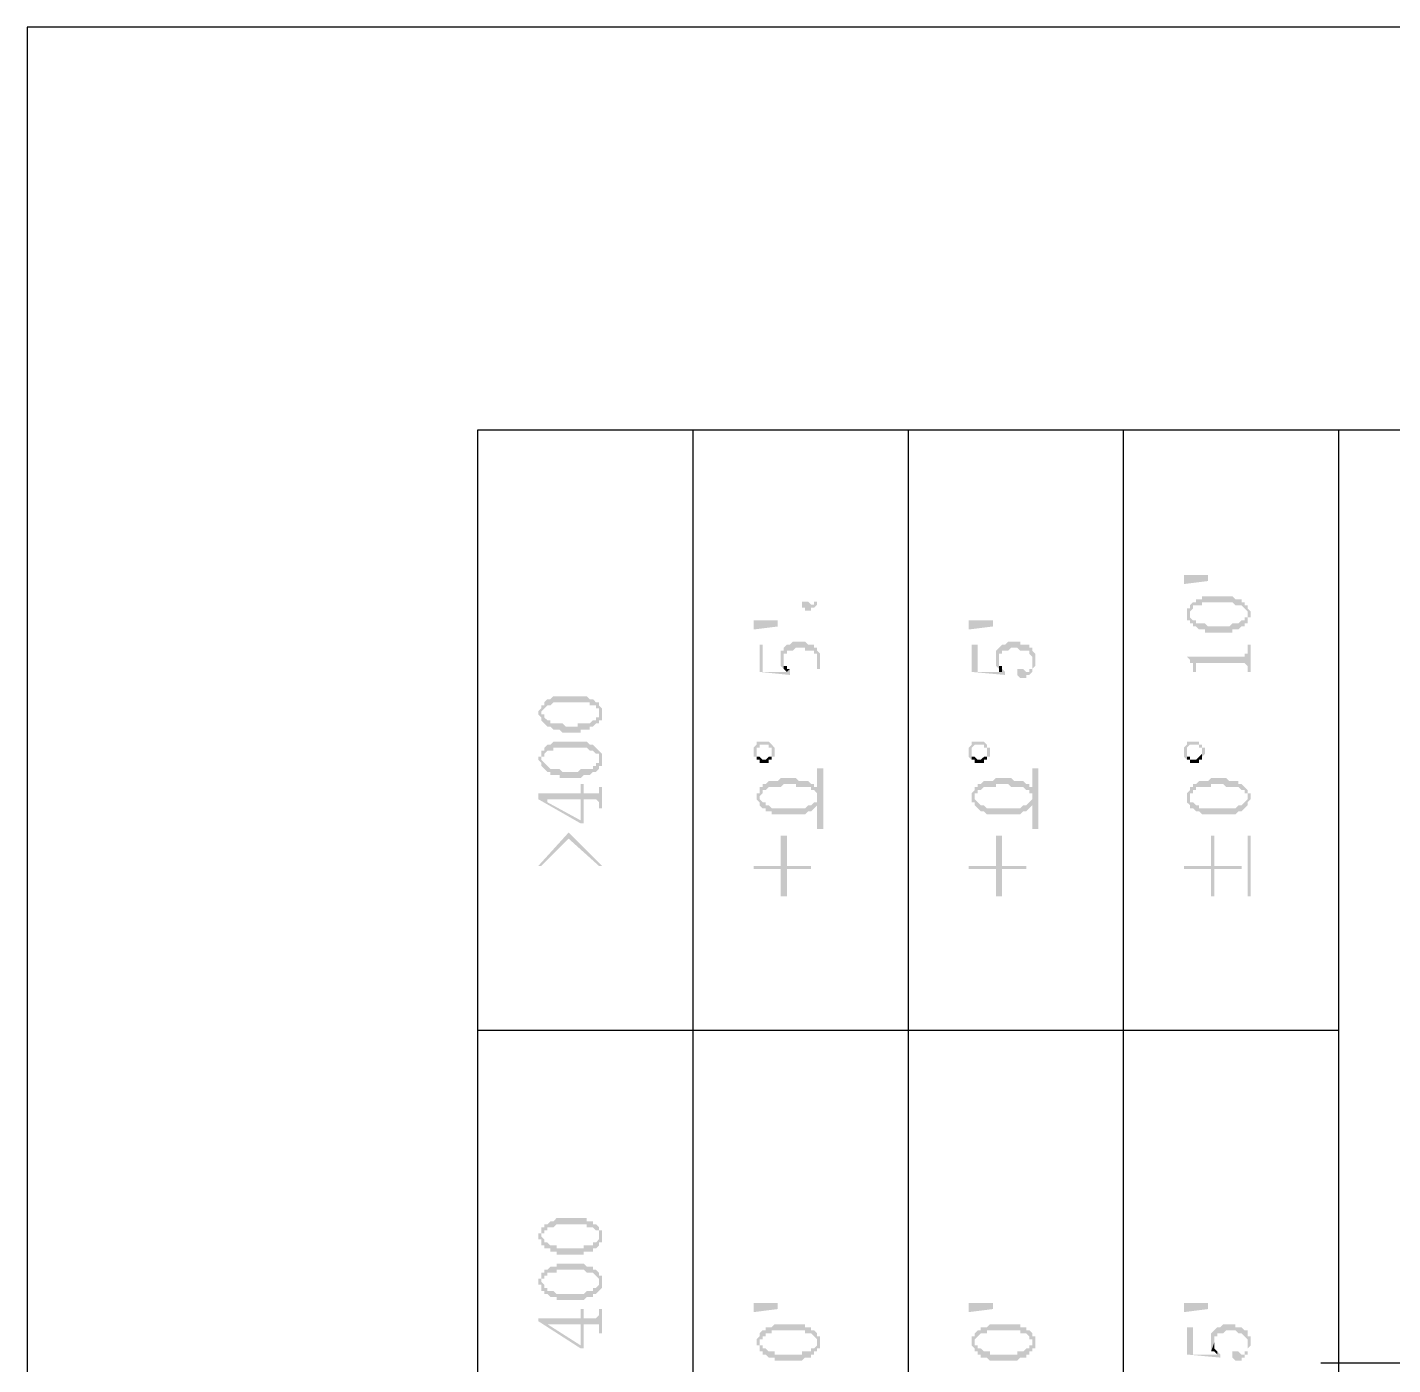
# Model space of a CAD drawing. Header units: millimetres. Extents: x 7018 to 13530, y 4187 to 5692.
# Drawn here: x 11699.65 to 11719.98, y 5228.95 to 5248.87 of the extents above; entities that cross this region are included whole.
import ezdxf

# ---------------------------------------------------------------- set-up
doc = ezdxf.new("R2010")
doc.units = ezdxf.units.MM

msp = doc.modelspace()

# ---------------------------------------------------------------- hatches: boundary and pattern name
at = {"transparency": 33554559}
for points in [[(11716.875, 5240.716), (11717.236, 5240.716), (11717.236, 5240.626), (11716.875, 5240.581)], [(11711.189, 5240.275), (11711.189, 5240.23), (11711.234, 5240.23), (11711.234, 5240.185), (11711.324, 5240.185), (11711.324, 5240.23), (11711.369, 5240.23), (11711.414, 5240.275), (11711.414, 5240.456), (11711.414, 5240.365), (11711.414, 5240.32), (11711.369, 5240.32), (11711.369, 5240.275), (11711.324, 5240.275), (11711.279, 5240.32), (11711.189, 5240.32)], [(11716.92, 5240.129), (11716.92, 5240.084), (11716.92, 5240.039), (11716.966, 5240.039), (11716.966, 5239.994), (11716.966, 5240.129), (11716.966, 5240.174), (11716.966, 5240.174), (11717.011, 5240.219), (11717.011, 5240.265), (11717.146, 5240.265), (11717.146, 5240.31), (11717.597, 5240.31), (11717.643, 5240.265), (11717.733, 5240.265), (11717.778, 5240.219), (11717.778, 5240.219), (11717.823, 5240.174), (11717.823, 5240.129), (11717.823, 5240.265), (11717.778, 5240.265), (11717.778, 5240.31), (11717.733, 5240.31), (11717.733, 5240.355), (11717.643, 5240.355), (11717.597, 5240.4), (11717.146, 5240.4), (11717.146, 5240.355), (11717.056, 5240.355), (11717.056, 5240.31), (11717.011, 5240.31), (11716.966, 5240.265), (11716.966, 5240.219), (11716.92, 5240.219), (11716.92, 5240.174), (11716.92, 5240.174)], [(11716.966, 5239.994), (11717.011, 5239.994), (11717.011, 5239.949), (11717.056, 5239.949), (11717.101, 5239.904), (11717.191, 5239.904), (11717.191, 5239.858), (11717.597, 5239.858), (11717.597, 5239.904), (11717.688, 5239.904), (11717.733, 5239.949), (11717.778, 5239.949), (11717.778, 5239.994), (11717.823, 5239.994), (11717.823, 5240.039), (11717.823, 5240.084), (11717.868, 5240.084), (11717.868, 5240.129), (11717.868, 5240.174), (11717.868, 5240.174), (11717.823, 5240.219), (11717.823, 5240.265), (11717.823, 5240.129), (11717.823, 5240.084), (11717.778, 5240.084), (11717.778, 5240.039), (11717.733, 5240.039), (11717.688, 5239.994), (11717.597, 5239.994), (11717.552, 5239.949), (11717.236, 5239.949), (11717.191, 5239.994), (11717.056, 5239.994), (11717.056, 5240.039), (11717.011, 5240.039), (11716.966, 5240.084), (11716.966, 5240.129), (11716.966, 5240.129)], [(11710.467, 5240.039), (11710.828, 5240.039), (11710.828, 5239.949), (11710.467, 5239.904)], [(11713.671, 5240.039), (11714.032, 5240.039), (11714.032, 5239.949), (11713.671, 5239.904)], [(11710.557, 5239.678), (11710.557, 5239.272), (11711.008, 5239.227), (11711.008, 5239.272), (11711.008, 5239.317), (11710.963, 5239.272), (11710.602, 5239.272), (11710.602, 5239.678)], [(11710.873, 5239.497), (11710.873, 5239.407), (11710.873, 5239.362), (11710.873, 5239.362), (11710.918, 5239.317), (11710.918, 5239.452), (11710.918, 5239.542), (11710.963, 5239.542), (11710.963, 5239.588), (11711.053, 5239.588), (11711.098, 5239.633), (11711.234, 5239.633), (11711.234, 5239.588), (11711.369, 5239.588), (11711.369, 5239.542), (11711.414, 5239.542), (11711.414, 5239.497), (11711.414, 5239.452), (11711.414, 5239.317), (11711.459, 5239.317), (11711.459, 5239.362), (11711.459, 5239.452), (11711.459, 5239.497), (11711.459, 5239.542), (11711.414, 5239.588), (11711.414, 5239.633), (11711.369, 5239.633), (11711.369, 5239.678), (11711.279, 5239.678), (11711.234, 5239.723), (11711.053, 5239.723), (11711.008, 5239.678), (11710.963, 5239.678), (11710.918, 5239.633), (11710.918, 5239.588), (11710.873, 5239.588), (11710.873, 5239.542)], [(11713.716, 5239.678), (11713.716, 5239.272), (11714.212, 5239.227), (11714.212, 5239.272), (11714.212, 5239.272), (11714.167, 5239.317), (11714.167, 5239.272), (11713.806, 5239.272), (11713.806, 5239.678)], [(11714.077, 5239.497), (11714.077, 5239.407), (11714.077, 5239.362), (11714.077, 5239.362), (11714.122, 5239.317), (11714.122, 5239.452), (11714.122, 5239.542), (11714.167, 5239.542), (11714.167, 5239.588), (11714.258, 5239.588), (11714.303, 5239.633), (11714.393, 5239.633), (11714.438, 5239.588), (11714.574, 5239.588), (11714.574, 5239.542), (11714.574, 5239.542), (11714.619, 5239.497), (11714.619, 5239.452), (11714.619, 5239.317), (11714.619, 5239.317), (11714.664, 5239.362), (11714.664, 5239.452), (11714.664, 5239.497), (11714.664, 5239.542), (11714.619, 5239.588), (11714.619, 5239.633), (11714.574, 5239.633), (11714.574, 5239.678), (11714.438, 5239.678), (11714.438, 5239.723), (11714.258, 5239.723), (11714.212, 5239.678), (11714.167, 5239.678), (11714.122, 5239.633), (11714.122, 5239.633), (11714.077, 5239.588), (11714.077, 5239.542)], [(11716.92, 5239.497), (11716.92, 5239.497), (11716.966, 5239.452), (11716.966, 5239.407), (11717.011, 5239.407), (11717.011, 5239.362), (11717.011, 5239.272), (11717.056, 5239.272), (11717.056, 5239.362), (11717.056, 5239.407), (11717.778, 5239.407), (11717.823, 5239.362), (11717.823, 5239.272), (11717.868, 5239.272), (11717.868, 5239.678), (11717.823, 5239.678), (11717.823, 5239.588), (11717.823, 5239.542), (11717.778, 5239.542), (11717.778, 5239.497), (11717.733, 5239.497)], [(11710.918, 5239.317), (11710.918, 5239.317), (11710.963, 5239.272), (11710.963, 5239.272), (11711.008, 5239.317), (11710.963, 5239.317), (11710.963, 5239.362), (11710.918, 5239.362), (11710.918, 5239.407), (11710.918, 5239.452)], [(11714.122, 5239.317), (11714.122, 5239.272), (11714.167, 5239.272), (11714.167, 5239.317), (11714.167, 5239.362), (11714.122, 5239.362), (11714.122, 5239.407), (11714.122, 5239.452)], [(11714.393, 5239.272), (11714.393, 5239.227), (11714.393, 5239.227), (11714.438, 5239.181), (11714.528, 5239.181), (11714.528, 5239.227), (11714.574, 5239.227), (11714.619, 5239.272), (11714.619, 5239.452), (11714.619, 5239.362), (11714.619, 5239.317), (11714.574, 5239.317), (11714.574, 5239.272), (11714.528, 5239.272), (11714.483, 5239.317), (11714.393, 5239.317)], [(11707.262, 5238.64), (11707.262, 5238.64), (11707.307, 5238.595), (11707.307, 5238.55), (11707.307, 5238.685), (11707.307, 5238.685), (11707.352, 5238.73), (11707.352, 5238.73), (11707.398, 5238.775), (11707.443, 5238.775), (11707.488, 5238.82), (11708.029, 5238.82), (11708.029, 5238.775), (11708.12, 5238.775), (11708.12, 5238.73), (11708.165, 5238.73), (11708.165, 5238.685), (11708.165, 5238.64), (11708.165, 5238.82), (11708.12, 5238.82), (11708.075, 5238.866), (11708.029, 5238.866), (11707.984, 5238.911), (11707.488, 5238.911), (11707.443, 5238.866), (11707.398, 5238.866), (11707.352, 5238.82), (11707.352, 5238.775), (11707.307, 5238.775), (11707.307, 5238.73), (11707.307, 5238.73), (11707.262, 5238.685)], [(11707.307, 5238.55), (11707.352, 5238.504), (11707.352, 5238.504), (11707.398, 5238.459), (11707.443, 5238.459), (11707.488, 5238.414), (11707.578, 5238.414), (11707.623, 5238.369), (11707.894, 5238.369), (11707.894, 5238.414), (11708.029, 5238.414), (11708.029, 5238.459), (11708.075, 5238.459), (11708.12, 5238.504), (11708.165, 5238.504), (11708.165, 5238.55), (11708.21, 5238.55), (11708.21, 5238.595), (11708.21, 5238.64), (11708.21, 5238.685), (11708.21, 5238.73), (11708.21, 5238.73), (11708.165, 5238.775), (11708.165, 5238.64), (11708.165, 5238.595), (11708.12, 5238.595), (11708.12, 5238.55), (11708.075, 5238.55), (11708.029, 5238.504), (11707.849, 5238.504), (11707.849, 5238.459), (11707.668, 5238.459), (11707.623, 5238.504), (11707.443, 5238.504), (11707.443, 5238.55), (11707.398, 5238.55), (11707.352, 5238.595), (11707.352, 5238.64), (11707.307, 5238.64)], [(11707.262, 5237.963), (11707.262, 5237.963), (11707.307, 5237.918), (11707.307, 5237.873), (11707.307, 5237.963), (11707.307, 5238.008), (11707.352, 5238.008), (11707.352, 5238.053), (11707.352, 5238.053), (11707.398, 5238.098), (11707.488, 5238.098), (11707.488, 5238.143), (11707.984, 5238.143), (11708.029, 5238.098), (11708.075, 5238.098), (11708.12, 5238.053), (11708.165, 5238.053), (11708.165, 5238.008), (11708.165, 5237.963), (11708.165, 5238.098), (11708.165, 5238.098), (11708.12, 5238.143), (11708.12, 5238.143), (11708.075, 5238.189), (11708.029, 5238.189), (11707.984, 5238.234), (11707.488, 5238.234), (11707.443, 5238.189), (11707.398, 5238.189), (11707.352, 5238.143), (11707.352, 5238.098), (11707.307, 5238.098), (11707.307, 5238.053), (11707.307, 5238.008), (11707.262, 5238.008)], [(11710.467, 5238.098), (11710.467, 5238.053), (11710.467, 5238.008), (11710.512, 5238.008), (11710.512, 5237.963), (11710.512, 5238.098), (11710.512, 5238.143), (11710.557, 5238.143), (11710.557, 5238.189), (11710.692, 5238.189), (11710.692, 5238.143), (11710.737, 5238.143), (11710.737, 5237.963), (11710.737, 5238.008), (11710.782, 5238.008), (11710.782, 5238.053), (11710.782, 5238.098), (11710.782, 5238.143), (11710.782, 5238.143), (11710.737, 5238.189), (11710.737, 5238.189), (11710.692, 5238.234), (11710.512, 5238.234), (11710.512, 5238.189), (11710.512, 5238.189), (11710.467, 5238.143), (11710.467, 5238.143)], [(11713.671, 5238.098), (11713.671, 5238.053), (11713.671, 5238.008), (11713.671, 5238.008), (11713.716, 5237.963), (11713.716, 5238.098), (11713.716, 5238.143), (11713.716, 5238.143), (11713.761, 5238.189), (11713.897, 5238.189), (11713.897, 5238.143), (11713.942, 5238.143), (11713.942, 5237.963), (11713.942, 5238.008), (11713.987, 5238.008), (11713.987, 5238.053), (11713.987, 5238.098), (11713.987, 5238.143), (11713.942, 5238.143), (11713.942, 5238.189), (11713.942, 5238.189), (11713.897, 5238.234), (11713.716, 5238.234), (11713.716, 5238.189), (11713.716, 5238.189), (11713.671, 5238.143), (11713.671, 5238.143)], [(11716.875, 5238.098), (11716.875, 5238.053), (11716.875, 5238.008), (11716.875, 5238.008), (11716.92, 5237.963), (11716.92, 5238.098), (11716.92, 5238.143), (11716.92, 5238.143), (11716.966, 5238.189), (11717.101, 5238.189), (11717.101, 5238.143), (11717.146, 5238.143), (11717.146, 5237.963), (11717.146, 5238.008), (11717.146, 5238.008), (11717.191, 5238.053), (11717.191, 5238.098), (11717.191, 5238.143), (11717.146, 5238.143), (11717.146, 5238.189), (11717.101, 5238.189), (11717.101, 5238.234), (11716.92, 5238.234), (11716.92, 5238.189), (11716.92, 5238.189), (11716.875, 5238.143), (11716.875, 5238.143)], [(11707.307, 5237.873), (11707.352, 5237.827), (11707.352, 5237.827), (11707.398, 5237.782), (11707.443, 5237.782), (11707.443, 5237.737), (11707.578, 5237.737), (11707.578, 5237.692), (11707.894, 5237.692), (11707.939, 5237.737), (11708.029, 5237.737), (11708.075, 5237.782), (11708.12, 5237.782), (11708.165, 5237.827), (11708.165, 5237.873), (11708.21, 5237.873), (11708.21, 5237.918), (11708.21, 5237.963), (11708.21, 5238.008), (11708.21, 5238.053), (11708.21, 5238.053), (11708.165, 5238.098), (11708.165, 5237.963), (11708.165, 5237.918), (11708.12, 5237.918), (11708.12, 5237.873), (11708.075, 5237.873), (11708.075, 5237.827), (11707.894, 5237.827), (11707.849, 5237.782), (11707.623, 5237.782), (11707.578, 5237.827), (11707.443, 5237.827), (11707.398, 5237.873), (11707.398, 5237.873), (11707.352, 5237.918), (11707.352, 5237.918), (11707.307, 5237.963), (11707.307, 5237.963)], [(11710.512, 5237.963), (11710.557, 5237.963), (11710.557, 5237.918), (11710.692, 5237.918), (11710.692, 5237.963), (11710.737, 5237.963), (11710.737, 5238.098), (11710.737, 5238.053), (11710.737, 5238.008), (11710.692, 5238.008), (11710.647, 5237.963), (11710.602, 5237.963), (11710.557, 5238.008), (11710.512, 5238.008), (11710.512, 5238.098), (11710.512, 5238.098)], [(11713.716, 5237.963), (11713.761, 5237.963), (11713.761, 5237.918), (11713.897, 5237.918), (11713.897, 5237.963), (11713.942, 5237.963), (11713.942, 5238.098), (11713.942, 5238.053), (11713.942, 5238.008), (11713.897, 5238.008), (11713.851, 5237.963), (11713.806, 5237.963), (11713.761, 5238.008), (11713.716, 5238.008), (11713.716, 5238.098), (11713.716, 5238.098)], [(11716.92, 5237.963), (11716.966, 5237.963), (11716.966, 5237.918), (11717.101, 5237.918), (11717.101, 5237.963), (11717.146, 5237.963), (11717.146, 5238.098), (11717.146, 5238.053), (11717.146, 5238.053), (11717.101, 5238.008), (11717.101, 5238.008), (11717.056, 5237.963), (11716.966, 5237.963), (11716.966, 5238.008), (11716.92, 5238.008), (11716.92, 5238.098), (11716.92, 5238.098)], [(11711.505, 5236.935), (11711.505, 5237.838), (11711.414, 5237.838), (11711.414, 5236.935)], [(11714.709, 5236.935), (11714.709, 5237.838), (11714.619, 5237.838), (11714.619, 5236.935)], [(11707.262, 5237.466), (11707.262, 5237.376), (11707.894, 5237.015), (11707.939, 5237.015), (11707.939, 5237.376), (11708.12, 5237.376), (11708.165, 5237.331), (11708.165, 5237.241), (11708.21, 5237.241), (11708.21, 5237.557), (11708.165, 5237.557), (11708.165, 5237.512), (11708.165, 5237.466), (11707.939, 5237.466), (11707.939, 5237.602), (11707.894, 5237.602), (11707.894, 5237.06), (11707.398, 5237.331), (11707.398, 5237.376)], [(11710.512, 5237.421), (11710.512, 5237.376), (11710.512, 5237.376), (11710.557, 5237.331), (11710.557, 5237.286), (11710.557, 5237.421), (11710.557, 5237.421), (11710.602, 5237.466), (11710.602, 5237.512), (11710.647, 5237.512), (11710.692, 5237.557), (11710.873, 5237.557), (11710.918, 5237.602), (11711.098, 5237.602), (11711.098, 5237.557), (11711.324, 5237.557), (11711.324, 5237.512), (11711.369, 5237.512), (11711.414, 5237.466), (11711.414, 5237.421), (11711.414, 5237.557), (11711.369, 5237.557), (11711.369, 5237.602), (11711.324, 5237.602), (11711.279, 5237.647), (11711.143, 5237.647), (11711.098, 5237.692), (11710.873, 5237.692), (11710.828, 5237.647), (11710.692, 5237.647), (11710.647, 5237.602), (11710.602, 5237.602), (11710.602, 5237.557), (11710.557, 5237.557), (11710.557, 5237.512), (11710.557, 5237.466), (11710.512, 5237.466)], [(11713.716, 5237.421), (11713.716, 5237.376), (11713.716, 5237.331), (11713.761, 5237.331), (11713.761, 5237.286), (11713.761, 5237.421), (11713.761, 5237.466), (11713.806, 5237.466), (11713.806, 5237.512), (11713.851, 5237.512), (11713.897, 5237.557), (11714.077, 5237.557), (11714.077, 5237.602), (11714.258, 5237.602), (11714.303, 5237.557), (11714.483, 5237.557), (11714.528, 5237.512), (11714.574, 5237.512), (11714.574, 5237.466), (11714.619, 5237.466), (11714.619, 5237.421), (11714.619, 5237.557), (11714.574, 5237.557), (11714.574, 5237.602), (11714.528, 5237.602), (11714.483, 5237.647), (11714.348, 5237.647), (11714.303, 5237.692), (11714.077, 5237.692), (11714.032, 5237.647), (11713.897, 5237.647), (11713.851, 5237.602), (11713.806, 5237.602), (11713.806, 5237.557), (11713.761, 5237.557), (11713.761, 5237.512), (11713.761, 5237.512), (11713.716, 5237.466)], [(11716.92, 5237.421), (11716.92, 5237.376), (11716.92, 5237.331), (11716.92, 5237.331), (11716.966, 5237.286), (11716.966, 5237.421), (11716.966, 5237.466), (11717.011, 5237.466), (11717.011, 5237.512), (11717.056, 5237.512), (11717.056, 5237.557), (11717.281, 5237.557), (11717.281, 5237.602), (11717.462, 5237.602), (11717.507, 5237.557), (11717.688, 5237.557), (11717.733, 5237.512), (11717.778, 5237.512), (11717.778, 5237.466), (11717.823, 5237.466), (11717.823, 5237.421), (11717.823, 5237.512), (11717.778, 5237.557), (11717.778, 5237.557), (11717.733, 5237.602), (11717.688, 5237.602), (11717.688, 5237.647), (11717.552, 5237.647), (11717.507, 5237.692), (11717.281, 5237.692), (11717.236, 5237.647), (11717.101, 5237.647), (11717.056, 5237.602), (11717.011, 5237.602), (11717.011, 5237.557), (11716.966, 5237.557), (11716.966, 5237.512), (11716.966, 5237.512), (11716.92, 5237.466)], [(11707.262, 5237.466), (11707.398, 5237.376), (11707.894, 5237.376), (11707.894, 5237.06), (11707.894, 5237.466)], [(11710.557, 5237.286), (11710.602, 5237.241), (11710.647, 5237.241), (11710.647, 5237.196), (11710.737, 5237.196), (11710.737, 5237.15), (11711.234, 5237.15), (11711.279, 5237.196), (11711.324, 5237.196), (11711.369, 5237.241), (11711.369, 5237.241), (11711.414, 5237.286), (11711.414, 5237.331), (11711.459, 5237.331), (11711.459, 5237.376), (11711.459, 5237.421), (11711.459, 5237.466), (11711.459, 5237.466), (11711.414, 5237.512), (11711.414, 5237.376), (11711.414, 5237.331), (11711.369, 5237.331), (11711.324, 5237.286), (11711.279, 5237.286), (11711.234, 5237.241), (11710.737, 5237.241), (11710.692, 5237.286), (11710.647, 5237.286), (11710.647, 5237.331), (11710.602, 5237.331), (11710.557, 5237.376), (11710.557, 5237.421)], [(11713.761, 5237.286), (11713.806, 5237.241), (11713.806, 5237.241), (11713.851, 5237.196), (11713.897, 5237.196), (11713.942, 5237.15), (11714.438, 5237.15), (11714.483, 5237.196), (11714.528, 5237.196), (11714.574, 5237.241), (11714.574, 5237.241), (11714.619, 5237.286), (11714.619, 5237.331), (11714.664, 5237.331), (11714.664, 5237.376), (11714.664, 5237.421), (11714.664, 5237.466), (11714.664, 5237.466), (11714.619, 5237.512), (11714.619, 5237.376), (11714.619, 5237.376), (11714.574, 5237.331), (11714.574, 5237.331), (11714.528, 5237.286), (11714.483, 5237.286), (11714.438, 5237.241), (11713.942, 5237.241), (11713.897, 5237.286), (11713.851, 5237.286), (11713.806, 5237.331), (11713.806, 5237.331), (11713.761, 5237.376), (11713.761, 5237.421)], [(11716.966, 5237.286), (11716.966, 5237.241), (11717.011, 5237.241), (11717.056, 5237.196), (11717.101, 5237.196), (11717.146, 5237.15), (11717.643, 5237.15), (11717.688, 5237.196), (11717.733, 5237.196), (11717.778, 5237.241), (11717.778, 5237.241), (11717.823, 5237.286), (11717.823, 5237.331), (11717.823, 5237.331), (11717.868, 5237.376), (11717.868, 5237.421), (11717.868, 5237.466), (11717.823, 5237.466), (11717.823, 5237.512), (11717.823, 5237.376), (11717.823, 5237.376), (11717.778, 5237.331), (11717.778, 5237.331), (11717.733, 5237.286), (11717.688, 5237.286), (11717.643, 5237.241), (11717.101, 5237.241), (11717.101, 5237.286), (11717.056, 5237.286), (11717.011, 5237.331), (11716.966, 5237.331), (11716.966, 5237.376), (11716.966, 5237.421)], [(11707.262, 5236.383), (11707.307, 5236.383), (11707.713, 5236.789), (11708.165, 5236.383), (11708.21, 5236.383), (11707.713, 5236.88)], [(11710.467, 5236.383), (11710.467, 5236.338), (11710.873, 5236.338), (11710.873, 5235.932), (11710.963, 5235.932), (11710.963, 5236.338), (11711.324, 5236.338), (11711.324, 5236.383), (11710.963, 5236.383), (11710.963, 5236.835), (11710.873, 5236.835), (11710.873, 5236.383)], [(11713.671, 5236.383), (11713.671, 5236.338), (11714.077, 5236.338), (11714.077, 5235.932), (11714.167, 5235.932), (11714.167, 5236.338), (11714.528, 5236.338), (11714.528, 5236.383), (11714.167, 5236.383), (11714.167, 5236.835), (11714.077, 5236.835), (11714.077, 5236.383)], [(11716.875, 5236.383), (11716.875, 5236.338), (11717.281, 5236.338), (11717.281, 5235.932), (11717.327, 5235.932), (11717.327, 5236.338), (11717.733, 5236.338), (11717.733, 5236.383), (11717.327, 5236.383), (11717.327, 5236.835), (11717.281, 5236.835), (11717.281, 5236.383)], [(11717.868, 5235.932), (11717.868, 5236.835), (11717.823, 5236.835), (11717.823, 5235.932)], [(11707.262, 5230.866), (11707.262, 5230.821), (11707.307, 5230.821), (11707.307, 5230.775), (11707.307, 5230.73), (11707.307, 5230.866), (11707.307, 5230.911), (11707.352, 5230.911), (11707.352, 5230.956), (11707.398, 5230.956), (11707.398, 5231.001), (11707.488, 5231.001), (11707.533, 5231.046), (11707.984, 5231.046), (11707.984, 5231.001), (11708.075, 5231.001), (11708.12, 5230.956), (11708.165, 5230.956), (11708.165, 5230.911), (11708.165, 5230.866), (11708.165, 5231.001), (11708.165, 5231.001), (11708.12, 5231.046), (11708.075, 5231.046), (11708.075, 5231.091), (11707.984, 5231.091), (11707.984, 5231.137), (11707.533, 5231.137), (11707.488, 5231.091), (11707.443, 5231.091), (11707.398, 5231.046), (11707.352, 5231.046), (11707.352, 5231.001), (11707.307, 5231.001), (11707.307, 5230.956), (11707.307, 5230.911), (11707.262, 5230.911)], [(11707.307, 5230.73), (11707.352, 5230.73), (11707.352, 5230.685), (11707.443, 5230.685), (11707.443, 5230.64), (11707.533, 5230.64), (11707.533, 5230.595), (11707.939, 5230.595), (11707.939, 5230.64), (11708.075, 5230.64), (11708.075, 5230.685), (11708.12, 5230.685), (11708.165, 5230.73), (11708.165, 5230.775), (11708.21, 5230.775), (11708.21, 5230.821), (11708.21, 5230.866), (11708.21, 5230.911), (11708.21, 5230.956), (11708.165, 5230.956), (11708.165, 5231.001), (11708.165, 5230.866), (11708.165, 5230.821), (11708.165, 5230.821), (11708.12, 5230.775), (11708.075, 5230.775), (11708.075, 5230.73), (11707.939, 5230.73), (11707.939, 5230.685), (11707.533, 5230.685), (11707.533, 5230.73), (11707.443, 5230.73), (11707.398, 5230.775), (11707.352, 5230.775), (11707.352, 5230.821), (11707.352, 5230.821), (11707.307, 5230.866), (11707.307, 5230.866)], [(11707.262, 5230.189), (11707.262, 5230.144), (11707.307, 5230.144), (11707.307, 5230.098), (11707.307, 5230.053), (11707.307, 5230.189), (11707.307, 5230.234), (11707.352, 5230.234), (11707.352, 5230.279), (11707.398, 5230.279), (11707.398, 5230.324), (11707.533, 5230.324), (11707.533, 5230.369), (11707.939, 5230.369), (11707.984, 5230.324), (11708.075, 5230.324), (11708.12, 5230.279), (11708.12, 5230.279), (11708.165, 5230.234), (11708.165, 5230.189), (11708.165, 5230.324), (11708.165, 5230.324), (11708.12, 5230.369), (11708.075, 5230.369), (11708.075, 5230.414), (11707.984, 5230.414), (11707.939, 5230.46), (11707.533, 5230.46), (11707.533, 5230.414), (11707.443, 5230.414), (11707.398, 5230.369), (11707.352, 5230.369), (11707.352, 5230.324), (11707.307, 5230.324), (11707.307, 5230.279), (11707.307, 5230.234), (11707.262, 5230.234)], [(11707.307, 5230.053), (11707.352, 5230.053), (11707.352, 5230.008), (11707.398, 5230.008), (11707.443, 5229.963), (11707.533, 5229.963), (11707.533, 5229.918), (11707.939, 5229.918), (11707.984, 5229.963), (11708.075, 5229.963), (11708.075, 5230.008), (11708.12, 5230.008), (11708.165, 5230.053), (11708.165, 5230.053), (11708.21, 5230.098), (11708.21, 5230.144), (11708.21, 5230.189), (11708.21, 5230.234), (11708.21, 5230.279), (11708.165, 5230.279), (11708.165, 5230.324), (11708.165, 5230.189), (11708.165, 5230.144), (11708.165, 5230.144), (11708.12, 5230.098), (11708.075, 5230.098), (11708.075, 5230.053), (11707.984, 5230.053), (11707.939, 5230.008), (11707.533, 5230.008), (11707.488, 5230.053), (11707.398, 5230.053), (11707.398, 5230.098), (11707.352, 5230.098), (11707.352, 5230.144), (11707.352, 5230.144), (11707.307, 5230.189), (11707.307, 5230.189)], [(11710.467, 5229.873), (11710.828, 5229.873), (11710.828, 5229.783), (11710.467, 5229.737)], [(11713.671, 5229.873), (11714.032, 5229.873), (11714.032, 5229.783), (11713.671, 5229.737)], [(11716.875, 5229.873), (11717.236, 5229.873), (11717.236, 5229.783), (11716.875, 5229.737)], [(11707.262, 5229.647), (11707.262, 5229.602), (11707.894, 5229.196), (11707.939, 5229.196), (11707.939, 5229.557), (11708.165, 5229.557), (11708.165, 5229.512), (11708.165, 5229.421), (11708.21, 5229.421), (11708.21, 5229.783), (11708.165, 5229.783), (11708.165, 5229.737), (11708.165, 5229.692), (11708.165, 5229.692), (11708.12, 5229.647), (11707.939, 5229.647), (11707.939, 5229.783), (11707.894, 5229.783), (11707.894, 5229.241), (11707.398, 5229.557), (11707.398, 5229.557)], [(11707.262, 5229.647), (11707.398, 5229.557), (11707.894, 5229.557), (11707.894, 5229.241), (11707.894, 5229.647)], [(11710.512, 5229.286), (11710.512, 5229.241), (11710.557, 5229.241), (11710.557, 5229.196), (11710.557, 5229.151), (11710.557, 5229.286), (11710.557, 5229.331), (11710.602, 5229.331), (11710.602, 5229.376), (11710.647, 5229.376), (11710.647, 5229.421), (11710.737, 5229.421), (11710.737, 5229.467), (11711.234, 5229.467), (11711.234, 5229.421), (11711.324, 5229.421), (11711.369, 5229.376), (11711.369, 5229.376), (11711.414, 5229.331), (11711.414, 5229.286), (11711.414, 5229.421), (11711.414, 5229.421), (11711.369, 5229.467), (11711.324, 5229.467), (11711.324, 5229.512), (11711.234, 5229.512), (11711.234, 5229.557), (11710.782, 5229.557), (11710.737, 5229.512), (11710.647, 5229.512), (11710.647, 5229.467), (11710.602, 5229.467), (11710.557, 5229.421), (11710.557, 5229.376), (11710.557, 5229.376), (11710.512, 5229.331), (11710.512, 5229.331)], [(11713.716, 5229.286), (11713.716, 5229.241), (11713.716, 5229.241), (11713.761, 5229.196), (11713.761, 5229.151), (11713.761, 5229.286), (11713.761, 5229.331), (11713.761, 5229.331), (11713.806, 5229.376), (11713.806, 5229.376), (11713.851, 5229.421), (11713.942, 5229.421), (11713.942, 5229.467), (11714.438, 5229.467), (11714.438, 5229.421), (11714.528, 5229.421), (11714.574, 5229.376), (11714.574, 5229.331), (11714.619, 5229.331), (11714.619, 5229.286), (11714.619, 5229.421), (11714.619, 5229.421), (11714.574, 5229.467), (11714.528, 5229.467), (11714.528, 5229.512), (11714.438, 5229.512), (11714.438, 5229.557), (11713.987, 5229.557), (11713.942, 5229.512), (11713.851, 5229.512), (11713.851, 5229.467), (11713.806, 5229.467), (11713.761, 5229.421), (11713.761, 5229.376), (11713.716, 5229.376), (11713.716, 5229.331), (11713.716, 5229.331)], [(11716.92, 5229.512), (11716.92, 5229.106), (11717.417, 5229.06), (11717.417, 5229.106), (11717.417, 5229.106), (11717.372, 5229.151), (11717.372, 5229.106), (11717.011, 5229.106), (11717.011, 5229.512)], [(11717.281, 5229.331), (11717.281, 5229.286), (11717.281, 5229.196), (11717.281, 5229.151), (11717.327, 5229.286), (11717.327, 5229.376), (11717.372, 5229.376), (11717.372, 5229.421), (11717.462, 5229.421), (11717.507, 5229.467), (11717.643, 5229.467), (11717.688, 5229.421), (11717.733, 5229.421), (11717.778, 5229.376), (11717.778, 5229.376), (11717.823, 5229.331), (11717.823, 5229.286), (11717.823, 5229.151), (11717.823, 5229.196), (11717.868, 5229.241), (11717.868, 5229.286), (11717.868, 5229.376), (11717.823, 5229.376), (11717.823, 5229.421), (11717.823, 5229.467), (11717.778, 5229.467), (11717.733, 5229.512), (11717.643, 5229.512), (11717.643, 5229.557), (11717.462, 5229.557), (11717.417, 5229.512), (11717.372, 5229.512), (11717.327, 5229.467), (11717.327, 5229.467), (11717.281, 5229.421), (11717.281, 5229.376)], [(11710.557, 5229.151), (11710.602, 5229.151), (11710.602, 5229.106), (11710.647, 5229.106), (11710.692, 5229.06), (11710.782, 5229.06), (11710.782, 5229.015), (11711.189, 5229.015), (11711.234, 5229.06), (11711.324, 5229.06), (11711.324, 5229.106), (11711.369, 5229.106), (11711.369, 5229.151), (11711.414, 5229.151), (11711.414, 5229.196), (11711.459, 5229.196), (11711.459, 5229.286), (11711.459, 5229.331), (11711.459, 5229.376), (11711.414, 5229.376), (11711.414, 5229.421), (11711.414, 5229.286), (11711.414, 5229.241), (11711.414, 5229.241), (11711.369, 5229.196), (11711.324, 5229.196), (11711.324, 5229.151), (11711.189, 5229.151), (11711.189, 5229.106), (11710.782, 5229.106), (11710.782, 5229.151), (11710.692, 5229.151), (11710.647, 5229.196), (11710.602, 5229.196), (11710.602, 5229.241), (11710.557, 5229.241), (11710.557, 5229.286), (11710.557, 5229.286)], [(11713.761, 5229.151), (11713.806, 5229.151), (11713.806, 5229.106), (11713.851, 5229.106), (11713.851, 5229.06), (11713.942, 5229.06), (11713.987, 5229.015), (11714.393, 5229.015), (11714.438, 5229.06), (11714.528, 5229.06), (11714.528, 5229.106), (11714.574, 5229.106), (11714.574, 5229.151), (11714.619, 5229.151), (11714.619, 5229.196), (11714.664, 5229.196), (11714.664, 5229.286), (11714.664, 5229.331), (11714.664, 5229.376), (11714.619, 5229.376), (11714.619, 5229.421), (11714.619, 5229.286), (11714.619, 5229.241), (11714.574, 5229.241), (11714.574, 5229.196), (11714.528, 5229.196), (11714.483, 5229.151), (11714.393, 5229.151), (11714.393, 5229.106), (11713.987, 5229.106), (11713.987, 5229.151), (11713.897, 5229.151), (11713.851, 5229.196), (11713.806, 5229.196), (11713.806, 5229.241), (11713.761, 5229.241), (11713.761, 5229.286), (11713.761, 5229.286)], [(11717.281, 5229.151), (11717.327, 5229.151), (11717.372, 5229.106), (11717.372, 5229.151), (11717.372, 5229.151), (11717.327, 5229.196), (11717.327, 5229.241), (11717.327, 5229.286)], [(11717.597, 5229.106), (11717.597, 5229.06), (11717.597, 5229.06), (11717.643, 5229.015), (11717.733, 5229.015), (11717.733, 5229.06), (11717.778, 5229.06), (11717.778, 5229.106), (11717.823, 5229.106), (11717.823, 5229.286), (11717.823, 5229.241), (11717.823, 5229.151), (11717.778, 5229.151), (11717.778, 5229.106), (11717.733, 5229.106), (11717.688, 5229.151), (11717.597, 5229.151)]]:
    msp.add_hatch(color=256, dxfattribs=at).paths.add_polyline_path(points)

# ---------------------------------------------------------------- linework, layer by layer
for p, q in [((12115.615, 5242.873), (11706.359, 5242.873)), ((11706.359, 5242.873), (11706.359, 4956.132)), ((11718.916, 5228.984), (12115.354, 5228.984))]:
    msp.add_line(p, q)
msp.add_lwpolyline([(12119.653, 4951.873), (12119.653, 5248.873), (11699.653, 5248.873), (11699.653, 4951.873)], close=True)
for points in [[(11709.564, 5242.873), (11709.564, 5168.959)], [(11712.768, 5242.873), (11712.768, 5168.959)], [(11715.973, 5242.873), (11715.973, 5168.959)], [(11719.177, 5242.873), (11719.177, 4956.132)], [(11706.359, 5233.935), (11719.177, 5233.935)]]:
    msp.add_lwpolyline(points)

doc.saveas('drawing.dxf')
